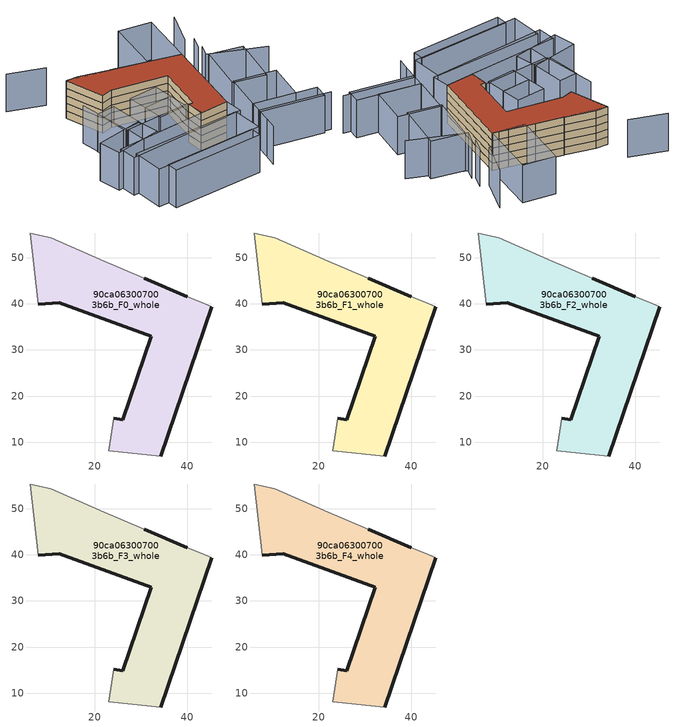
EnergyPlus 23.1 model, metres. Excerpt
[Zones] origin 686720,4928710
90ca063007003b6b_F0_whole
 floor ground (EU_floor_Construction): 40.03,41.59 43.02,40.32 45.35,39.33 34.29,7.03 23.05,8.12 24.1,15.18 26.03,14.89 32.21,33.01 12.33,40.24 7.79,39.9 6,55.35 10.44,54.35 21.02,49.67 21.25,49.56 30.71,45.55 z0
 wall outside (EU_wall_Construction): 34.29,7.03 45.35,39.33 / 40.03,41.59 30.71,45.55 / 7.79,39.9 12.33,40.24 32.21,33.01 26.03,14.89 24.1,15.18 z0:3
 wall adiabatic (EU_wall_Construction): 45.35,39.33 43.02,40.32 40.03,41.59 / 30.71,45.55 21.25,49.56 21.02,49.67 10.44,54.35 6,55.35 7.79,39.9 / 24.1,15.18 23.05,8.12 34.29,7.03 z0:3
90ca063007003b6b_F1_whole
 floor to 90ca063007003b6b_F0_whole (EU_floor_Construction): 40.03,41.59 43.02,40.32 45.35,39.33 34.29,7.03 23.05,8.12 24.1,15.18 26.03,14.89 32.21,33.01 12.33,40.24 7.79,39.9 6,55.35 10.44,54.35 21.02,49.67 21.25,49.56 30.71,45.55 z3
 wall outside (EU_wall_Construction): 34.29,7.03 45.35,39.33 / 40.03,41.59 30.71,45.55 / 7.79,39.9 12.33,40.24 32.21,33.01 26.03,14.89 24.1,15.18 z3:6
 wall adiabatic (EU_wall_Construction): 45.35,39.33 43.02,40.32 40.03,41.59 / 30.71,45.55 21.25,49.56 21.02,49.67 10.44,54.35 6,55.35 7.79,39.9 / 24.1,15.18 23.05,8.12 34.29,7.03 z3:6
90ca063007003b6b_F2_whole
 floor to 90ca063007003b6b_F1_whole (EU_floor_Construction): 40.03,41.59 43.02,40.32 45.35,39.33 34.29,7.03 23.05,8.12 24.1,15.18 26.03,14.89 32.21,33.01 12.33,40.24 7.79,39.9 6,55.35 10.44,54.35 21.02,49.67 21.25,49.56 30.71,45.55 z6
 wall outside (EU_wall_Construction): 34.29,7.03 45.35,39.33 / 40.03,41.59 30.71,45.55 / 7.79,39.9 12.33,40.24 32.21,33.01 26.03,14.89 24.1,15.18 z6:9
 wall adiabatic (EU_wall_Construction): 45.35,39.33 43.02,40.32 40.03,41.59 / 30.71,45.55 21.25,49.56 21.02,49.67 10.44,54.35 6,55.35 7.79,39.9 / 24.1,15.18 23.05,8.12 34.29,7.03 z6:9
90ca063007003b6b_F3_whole
 floor to 90ca063007003b6b_F2_whole (EU_floor_Construction): 40.03,41.59 43.02,40.32 45.35,39.33 34.29,7.03 23.05,8.12 24.1,15.18 26.03,14.89 32.21,33.01 12.33,40.24 7.79,39.9 6,55.35 10.44,54.35 21.02,49.67 21.25,49.56 30.71,45.55 z9
 wall outside (EU_wall_Construction): 34.29,7.03 45.35,39.33 / 40.03,41.59 30.71,45.55 / 7.79,39.9 12.33,40.24 32.21,33.01 26.03,14.89 24.1,15.18 z9:12
 wall adiabatic (EU_wall_Construction): 45.35,39.33 43.02,40.32 40.03,41.59 / 30.71,45.55 21.25,49.56 21.02,49.67 10.44,54.35 6,55.35 7.79,39.9 / 24.1,15.18 23.05,8.12 34.29,7.03 z9:12
90ca063007003b6b_F4_whole
 floor to 90ca063007003b6b_F3_whole (EU_floor_Construction): 40.03,41.59 43.02,40.32 45.35,39.33 34.29,7.03 23.05,8.12 24.1,15.18 26.03,14.89 32.21,33.01 12.33,40.24 7.79,39.9 6,55.35 10.44,54.35 21.02,49.67 21.25,49.56 30.71,45.55 z12
 wall outside (EU_wall_Construction): 34.29,7.03 45.35,39.33 / 40.03,41.59 30.71,45.55 / 7.79,39.9 12.33,40.24 32.21,33.01 26.03,14.89 24.1,15.18 z12:15
 wall adiabatic (EU_wall_Construction): 45.35,39.33 43.02,40.32 40.03,41.59 / 30.71,45.55 21.25,49.56 21.02,49.67 10.44,54.35 6,55.35 7.79,39.9 / 24.1,15.18 23.05,8.12 34.29,7.03 z12:15
 roof outside (EU_roof_Construction): 34.29,7.03 45.35,39.33 43.02,40.32 40.03,41.59 30.71,45.55 21.25,49.56 21.02,49.67 10.44,54.35 6,55.35 7.79,39.9 12.33,40.24 32.21,33.01 26.03,14.89 24.1,15.18 23.05,8.12 z15
shading: 34.19,-15.15 36.12,-10.02 / 35.98,-10.42 38.13,-4.4 / 38.13,-4.4 63.66,-13.51 / 69.49,21.83 50.89,33.42 / 50.89,33.42 53.55,37.68 / 52.44,38.36 55.47,43.21 / 52.6,44.93 60.46,57.63 / -1.42,40.18 -2,18.85 / 6.42,55.39 7.79,39.9 / 30.71,45.55 6,55.35 / 7.06,65.98 -5.47,72.74 / 39.77,0.01 62.51,-8.19 / 62.51,-8.19 60.6,-13.49 / 60.6,-13.49 37.86,-5.29 / 37.86,-5.29 39.77,0.01 / 27.28,-15.51 -8.82,-11.18 / -8.82,-11.18 -8.31,-6.9 / -8.31,-6.9 27.8,-11.23 / 27.8,-11.23 27.28,-15.51 / 30.48,-11.86 -12.27,-6.64 / -12.27,-6.64 -10.75,5.77 / -10.75,5.77 32,0.55 / 32,0.55 30.48,-11.86 / -12.36,11.55 34.29,7.03 / 34.29,7.03 33.62,0.07 / 33.62,0.07 -13.03,4.59 / -13.03,4.59 -12.36,11.55 / 23.41,8.09 -2.49,10.59 / -2.49,10.59 -1.74,18.38 / -1.74,18.38 24.17,15.87 / 24.17,15.87 23.41,8.09 / -14.6,19.19 4.31,19.73 / 4.31,19.73 4.57,10.77 / 4.57,10.77 -14.34,10.23 / -14.34,10.23 -14.6,19.19 / 54.76,-5.62 39.7,0.04 / 39.7,0.04 45.27,14.87 / 45.27,14.87 60.33,9.22 / 60.33,9.22 54.76,-5.62 / 63.66,28.03 56.21,9.67 / 56.21,9.67 44.42,14.45 / 44.42,14.45 51.87,32.81 / 51.87,32.81 63.66,28.03 / 52.67,60.87 45.35,39.33 / 45.35,39.33 33.53,43.35 / 33.53,43.35 40.85,64.89 / 40.85,64.89 52.67,60.87 / 12.29,24.16 23.54,23.25 / 23.54,23.25 22.9,15.37 / 22.9,15.37 11.65,16.28 / 11.65,16.28 12.29,24.16 / -1.79,32.75 5.38,32.19 / 5.38,32.19 4.34,18.93 / 4.34,18.93 -2.82,19.49 / -2.82,19.49 -1.79,32.75 / 12.29,24.1 12.86,31.71 / 12.86,31.71 24.18,30.85 / 24.18,30.85 23.61,23.25 / 23.61,23.25 12.29,24.1 z0:15
[Building]
EU S2 Campaign: North Axis=0; Terrain=City; Solar Distribution=FullExterior
[Site:Location]
Bologna: Latitude=44.5; Longitude=11.25; Time Zone=1; Elevation=37
[SizingPeriod:WeatherFileDays]
AnnualSizingPeriod: Begin Month=1; Begin Day of Month=1; End Month=12; End Day of Month=31; Day of Week for Start Day=Monday; Use Weather File Daylight Saving Period=No; Use Weather File Rain and Snow Indicators=No
[MATERIAL]
EU_InternalMass_Material: Roughness=MediumRough; Thickness=0.1; Conductivity=1; Density=1800; Specific Heat=900; Thermal Absorptance=0.9; Solar Absorptance=0.7; Visible Absorptance=0.7
[MATERIAL:NOMASS] Roughness=MediumRough; Thermal Absorptance=0.9; Solar Absorptance=0.7; Visible Absorptance=0.7
Name | Thermal Resistance
EU_wall_NoMass | 0.905828
EU_roof_NoMass | 0.37593
EU_floor_NoMass | 0.67114
[CONSTRUCTION]
EU_wall_Construction: EU_wall_NoMass
EU_roof_Construction: EU_roof_NoMass
EU_floor_Construction: EU_floor_NoMass
EU_InternalMass_Construction: EU_InternalMass_Material
[ZONE] Type=1; Multiplier=1; Ceiling Height=autocalculate; Volume=2186.54; Floor Area=autocalculate; Part of Total Floor Area=Yes
90ca063007003b6b_F0_whole; 90ca063007003b6b_F1_whole; 90ca063007003b6b_F2_whole; 90ca063007003b6b_F3_whole; 90ca063007003b6b_F4_whole
[INTERNALMASS] Construction=EU_InternalMass_Construction; Surface Area=728.847
Name | Zone or ZoneList
90ca063007003b6b_F0_whole_EU_InternalMass | 90ca063007003b6b_F0_whole
90ca063007003b6b_F1_whole_EU_InternalMass | 90ca063007003b6b_F1_whole
90ca063007003b6b_F2_whole_EU_InternalMass | 90ca063007003b6b_F2_whole
90ca063007003b6b_F3_whole_EU_InternalMass | 90ca063007003b6b_F3_whole
90ca063007003b6b_F4_whole_EU_InternalMass | 90ca063007003b6b_F4_whole
[OTHEREQUIPMENT] Fuel Type=Electricity; Design Level Calculation Method=Watts/Area; Power per Zone Floor Area=1; Fraction Latent=0; Fraction Radiant=0; Fraction Lost=0; Carbon Dioxide Generation Rate=0; EndUse Subcategory=EU_Step8_InternalGains
Name | Zone or ZoneList or Space or SpaceList | Schedule
EU_Step8_InternalGain_90ca063007003b6b_F0_whole_f000 | 90ca063007003b6b_F0_whole | EU_Step8_GainSchedule_90ca063007003b6b_F0_whole_f000
EU_Step8_InternalGain_90ca063007003b6b_F1_whole_f000 | 90ca063007003b6b_F1_whole | EU_Step8_GainSchedule_90ca063007003b6b_F1_whole_f000
EU_Step8_InternalGain_90ca063007003b6b_F2_whole_f000 | 90ca063007003b6b_F2_whole | EU_Step8_GainSchedule_90ca063007003b6b_F2_whole_f000
EU_Step8_InternalGain_90ca063007003b6b_F3_whole_f000 | 90ca063007003b6b_F3_whole | EU_Step8_GainSchedule_90ca063007003b6b_F3_whole_f000
EU_Step8_InternalGain_90ca063007003b6b_F4_whole_f000 | 90ca063007003b6b_F4_whole | EU_Step8_GainSchedule_90ca063007003b6b_F4_whole_f000
[ZONEVENTILATION:DESIGNFLOWRATE] Schedule=EU_AlwaysOn; Design Flow Rate Calculation Method=AirChanges/Hour; Air Changes per Hour=0.73129; Ventilation Type=Natural; Fan Pressure Rise=0; Fan Total Efficiency=1; Constant Term Coefficient=1; Temperature Term Coefficient=0; Velocity Term Coefficient=0; Velocity Squared Term Coefficient=0; Minimum Indoor Temperature=-100; Maximum Indoor Temperature=100; Delta Temperature=-100; Minimum Outdoor Temperature=-100; Maximum Outdoor Temperature=100; Maximum Wind Speed=40
Name | Zone or ZoneList or Space or SpaceList
EU_ConstantAir_90ca063007003b6b_F0_whole | 90ca063007003b6b_F0_whole
EU_ConstantAir_90ca063007003b6b_F1_whole | 90ca063007003b6b_F1_whole
EU_ConstantAir_90ca063007003b6b_F2_whole | 90ca063007003b6b_F2_whole
EU_ConstantAir_90ca063007003b6b_F3_whole | 90ca063007003b6b_F3_whole
EU_ConstantAir_90ca063007003b6b_F4_whole | 90ca063007003b6b_F4_whole
[HVACTEMPLATE:THERMOSTAT] Constant Heating Setpoint=20; Constant Cooling Setpoint=50
EU_HeatOnly_90ca063007003b6b_F0_whole; EU_HeatOnly_90ca063007003b6b_F1_whole; EU_HeatOnly_90ca063007003b6b_F2_whole; EU_HeatOnly_90ca063007003b6b_F3_whole; EU_HeatOnly_90ca063007003b6b_F4_whole
[HVACTEMPLATE:ZONE:IDEALLOADSAIRSYSTEM] System Availability Schedule=EU_AlwaysOn; Maximum Heating Supply Air Temperature=50; Minimum Cooling Supply Air Temperature=13; Maximum Heating Supply Air Humidity Ratio=0.0156; Minimum Cooling Supply Air Humidity Ratio=0.0077; Heating Limit=NoLimit; Cooling Limit=NoLimit; Heating Availability Schedule=EU_AlwaysOn; Cooling Availability Schedule=EU_CoolingOff; Dehumidification Control Type=ConstantSensibleHeatRatio; Cooling Sensible Heat Ratio=0.7; Dehumidification Setpoint=60; Humidification Control Type=None; Humidification Setpoint=30; Outdoor Air Method=None; Outdoor Air Flow Rate per Person=0.00944; Outdoor Air Flow Rate per Zone Floor Area=0; Outdoor Air Flow Rate per Zone=0; Demand Controlled Ventilation Type=None; Outdoor Air Economizer Type=NoEconomizer; Heat Recovery Type=None; Sensible Heat Recovery Effectiveness=0.7; Latent Heat Recovery Effectiveness=0.65
Name | Template Thermostat
90ca063007003b6b_F0_whole | EU_HeatOnly_90ca063007003b6b_F0_whole
90ca063007003b6b_F1_whole | EU_HeatOnly_90ca063007003b6b_F1_whole
90ca063007003b6b_F2_whole | EU_HeatOnly_90ca063007003b6b_F2_whole
90ca063007003b6b_F3_whole | EU_HeatOnly_90ca063007003b6b_F3_whole
90ca063007003b6b_F4_whole | EU_HeatOnly_90ca063007003b6b_F4_whole
[SIZING:ZONE] Zone Cooling Design Supply Air Temperature Input Method=SupplyAirTemperature; Zone Cooling Design Supply Air Temperature=13; Zone Heating Design Supply Air Temperature Input Method=SupplyAirTemperature; Zone Heating Design Supply Air Temperature=50; Zone Cooling Design Supply Air Humidity Ratio=0.008; Zone Heating Design Supply Air Humidity Ratio=0.008; Cooling Design Air Flow Method=DesignDay; Cooling Design Air Flow Rate=0; Cooling Minimum Air Flow per Zone Floor Area=0.000762; Cooling Minimum Air Flow=0; Cooling Minimum Air Flow Fraction=0.2; Heating Design Air Flow Method=DesignDay; Heating Design Air Flow Rate=0; Heating Maximum Air Flow per Zone Floor Area=0.002032; Heating Maximum Air Flow=0.141576; Heating Maximum Air Flow Fraction=0.3; Account for Dedicated Outdoor Air System=No; Dedicated Outdoor Air System Control Strategy=NeutralSupplyAir; Dedicated Outdoor Air Low Setpoint Temperature for Design=autosize; Dedicated Outdoor Air High Setpoint Temperature for Design=autosize; Zone Load Sizing Method=Sensible Load Only No Latent Load; Zone Latent Cooling Design Supply Air Humidity Ratio Input Method=HumidityRatioDifference; Zone Cooling Design Supply Air Humidity Ratio Difference=0.005; Zone Latent Heating Design Supply Air Humidity Ratio Input Method=HumidityRatioDifference; Zone Humidification Design Supply Air Humidity Ratio Difference=0.005
90ca063007003b6b_F0_whole; 90ca063007003b6b_F1_whole; 90ca063007003b6b_F2_whole; 90ca063007003b6b_F3_whole; 90ca063007003b6b_F4_whole
[SCHEDULE:CONSTANT]
Name | Hourly Value
EU_AlwaysOn | 1
EU_CoolingOff | 0
[SCHEDULE:FILE] Column Number=1; Rows to Skip at Top=0; Number of Hours of Data=8760; Column Separator=Comma; Interpolate to Timestep=No; Minutes per Item=60; Adjust Schedule for Daylight Savings=Yes
Name | File
EU_Step8_GainSchedule_90ca063007003b6b_F0_whole_f000 | ../../schedules/90ca063007003b6b/90ca063007003b6b_F0_whole_f000_gain.csv
EU_Step8_GainSchedule_90ca063007003b6b_F1_whole_f000 | ../../schedules/90ca063007003b6b/90ca063007003b6b_F1_whole_f000_gain.csv
EU_Step8_GainSchedule_90ca063007003b6b_F2_whole_f000 | ../../schedules/90ca063007003b6b/90ca063007003b6b_F2_whole_f000_gain.csv
EU_Step8_GainSchedule_90ca063007003b6b_F3_whole_f000 | ../../schedules/90ca063007003b6b/90ca063007003b6b_F3_whole_f000_gain.csv
EU_Step8_GainSchedule_90ca063007003b6b_F4_whole_f000 | ../../schedules/90ca063007003b6b/90ca063007003b6b_F4_whole_f000_gain.csv
